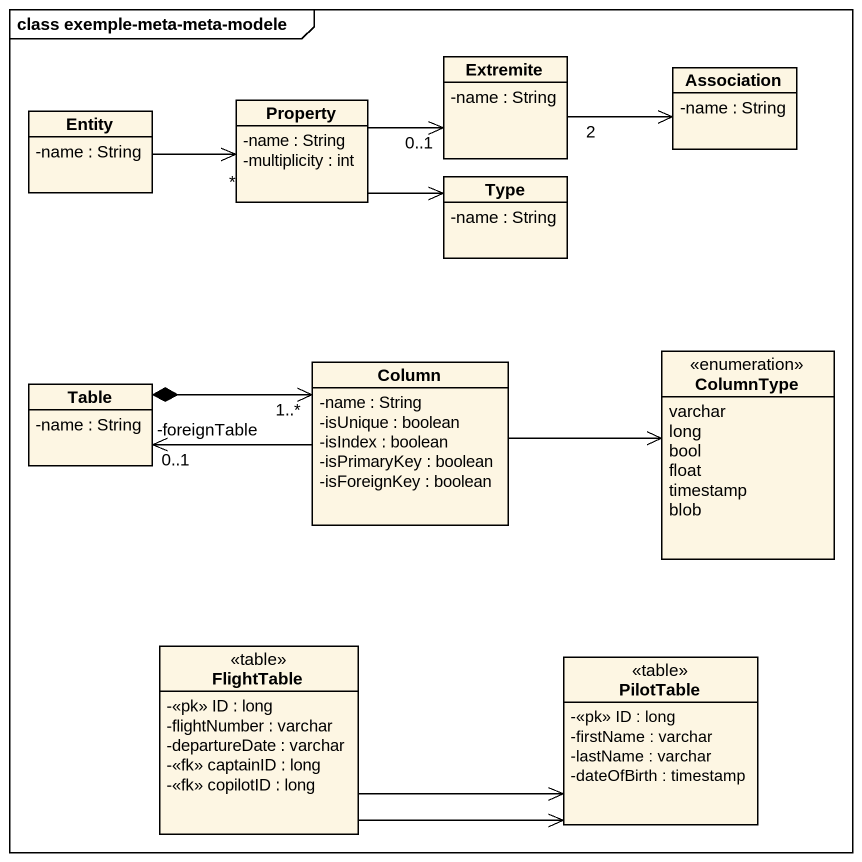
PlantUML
@startuml
mainframe class exemple-meta-meta-modele
hide circle
hide empty members
skinparam classAttributeIconSize 0
class Extremite {
  -name : String
}
class Association {
  -name : String
}
class "Entity" as Entity_ {
  -name : String
}
class Property {
  -name : String
  -multiplicity : int
}
class Type {
  -name : String
}
enum ColumnType {
  varchar
  long
  bool
  float
  timestamp
  blob
}
class Table {
  -name : String
}
class Column {
  -name : String
  -isUnique : boolean
  -isIndex : boolean
  -isPrimaryKey : boolean
  -isForeignKey : boolean
}
class FlightTable <<table>> {
  -<<pk>> ID : long
  -flightNumber : varchar
  -departureDate : varchar
  -<<fk>> captainID : long
  -<<fk>> copilotID : long
}
class PilotTable <<table>> {
  -<<pk>> ID : long
  -firstName : varchar
  -lastName : varchar
  -dateOfBirth : timestamp
}
Extremite "2" -right-> Association
Entity_ -right-> "*" Property
Property -right-> "0..1" Extremite
Property -right-> Type
Table *-right-> "1..*" Column
Column -right-> ColumnType
Column -left-> "-foreignTable\n0..1" Table
FlightTable -right-> PilotTable
FlightTable -right-> PilotTable
@enduml
